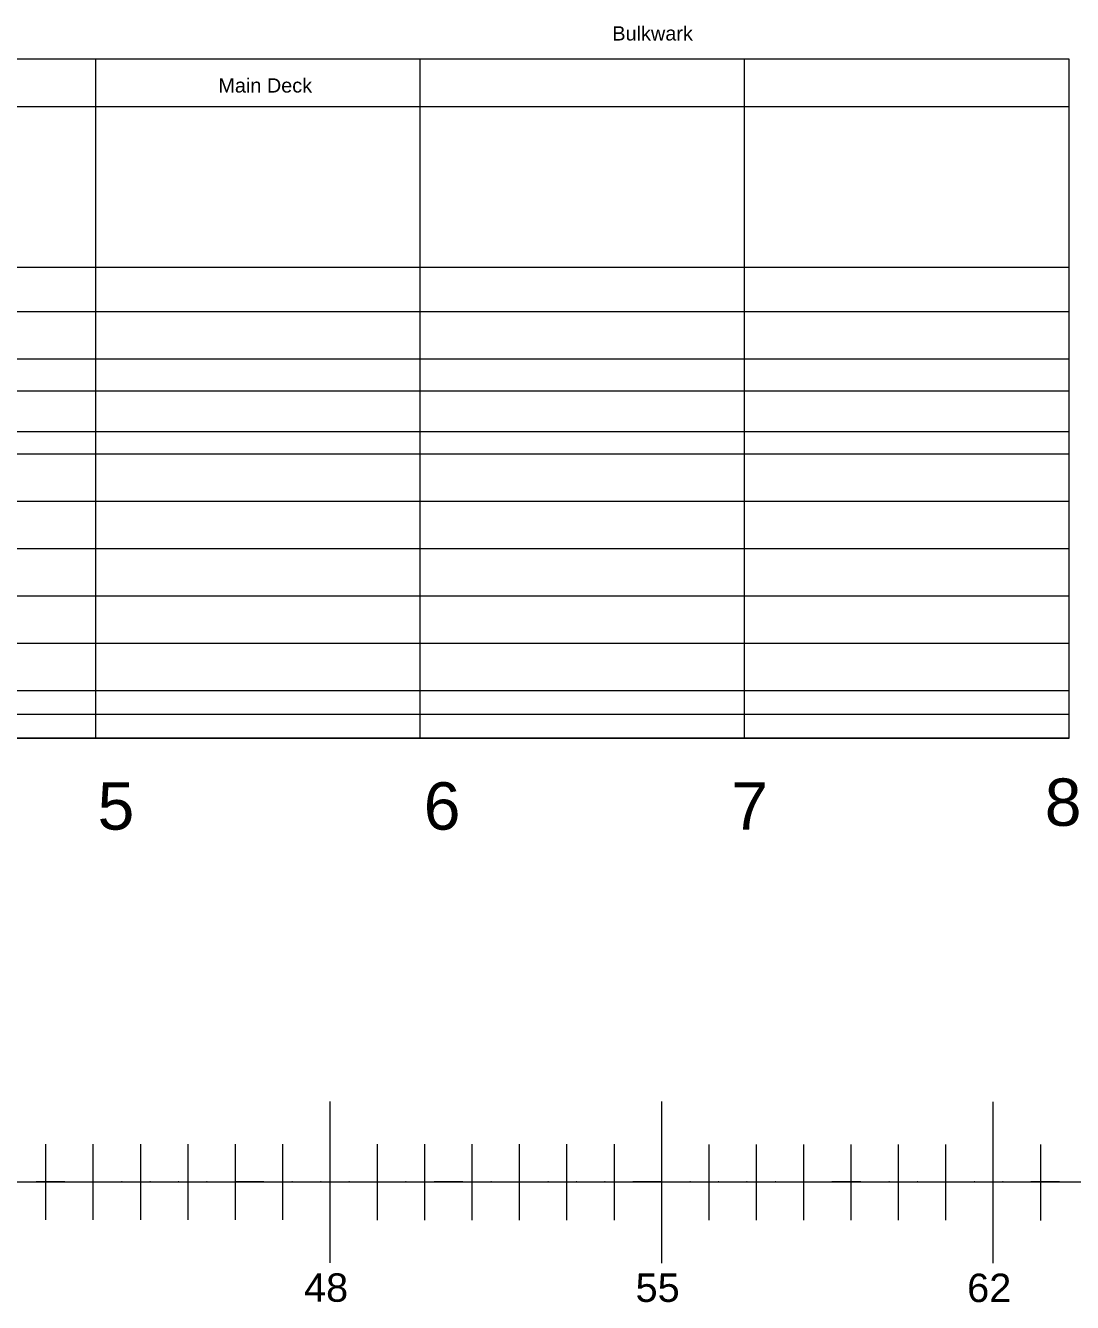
# Model space of a CAD drawing. Header units: inches. Extents: x 2352 to 5451, y 15 to 423.
# Drawn here: x 5308.1 to 5330.2, y 60.13 to 87.09 of the extents above; entities that cross this region are included whole.
import ezdxf

# ---------------------------------------------------------------- set-up
doc = ezdxf.new("R2010")
doc.units = ezdxf.units.IN
doc.header["$MEASUREMENT"] = 0
doc.layers.add('St-1', color=7, linetype='Continuous')
doc.styles.get("Standard").update_dxf_attribs({"font": 'arial.ttf'})

msp = doc.modelspace()

# ---------------------------------------------------------------- linework, layer by layer
at = {"lineweight": 5}
for p, q in [((5330.13076, 86.38191), (5303.35223, 86.38191)), ((5309.58076, 72.04191), (5309.58076, 86.38191)), ((5316.43076, 72.04191), (5316.43076, 86.38191)), ((5323.28076, 72.04191), (5323.28076, 86.38191)), ((5330.13076, 85.38191), (5330.13076, 86.38191)), ((5269.85076, 85.38191), (5330.13076, 85.38191)), ((5330.13076, 72.04191), (5330.13076, 85.38191)), ((5269.85076, 81.98891), (5330.13076, 81.98891)), ((5330.13076, 81.04191), (5269.85076, 81.04191)), ((5330.13076, 80.04191), (5269.85076, 80.04191)), ((5330.13076, 79.36651), (5269.85076, 79.36651)), ((5330.13076, 78.50751), (5269.85076, 78.50751)), ((5330.13076, 78.04191), (5269.85076, 78.04191)), ((5330.13076, 77.04191), (5269.85076, 77.04191)), ((5330.13076, 76.04191), (5269.85076, 76.04191)), ((5330.13076, 75.04191), (5269.85076, 75.04191)), ((5330.13076, 74.04191), (5269.85076, 74.04191)), ((5330.13076, 73.04191), (5269.85076, 73.04191)), ((5330.13076, 72.54191), (5269.85076, 72.54191)), ((5330.13076, 72.04191), (5275.33076, 72.04191)), ((5275.33076, 72.04191), (5330.13076, 72.04191))]:
    msp.add_line(p, q, dxfattribs=at)
at = {"color": 18, "lineweight": 5, "true_color": 0x000000}
for p, q in [((5275.33076, 62.67798), (5412.33076, 62.67798)), ((5308.93076, 62.67798), (5308.33076, 62.67798)), ((5308.93076, 62.67798), (5313.13076, 62.67798)), ((5308.93076, 62.67798), (5313.13076, 62.67798)), ((5313.13076, 62.67798), (5312.53076, 62.67798)), ((5313.13076, 62.67798), (5317.33076, 62.67798)), ((5313.13076, 62.67798), (5317.33076, 62.67798)), ((5317.33076, 62.67798), (5316.73076, 62.67798)), ((5317.33076, 62.67798), (5321.53076, 62.67798)), ((5317.33076, 62.67798), (5321.53076, 62.67798)), ((5321.53076, 62.67798), (5320.93076, 62.67798)), ((5321.53076, 62.67798), (5325.73076, 62.67798)), ((5321.53076, 62.67798), (5325.73076, 62.67798)), ((5325.73076, 62.67798), (5325.13076, 62.67798)), ((5325.73076, 62.67798), (5329.93076, 62.67798)), ((5325.73076, 62.67798), (5329.93076, 62.67798)), ((5329.93076, 62.67798), (5329.33076, 62.67798)), ((5329.93076, 62.67798), (5334.13076, 62.67798)), ((5329.93076, 62.67798), (5334.13076, 62.67798))]:
    msp.add_line(p, q, dxfattribs=at)
at = {"lineweight": 5}
for p in [(5309.58076, 72.04191), (5313.14276, 72.04191), (5316.43076, 72.04191), (5320.12976, 72.04191), (5323.28076, 72.04191)]:
    msp.add_point(p, dxfattribs=at)
at = {"color": 18, "lineweight": 5, "true_color": 0x000000}
for p in [(5308.33076, 62.67798), (5309.53076, 62.67798), (5310.13076, 62.67798), (5310.73076, 62.67798), (5311.33076, 62.67798), (5311.93076, 62.67798), (5312.53076, 62.67798), (5313.73076, 62.67798), (5314.33076, 62.67798), (5314.93076, 62.67798), (5315.53076, 62.67798), (5316.13076, 62.67798), (5316.73076, 62.67798), (5317.93076, 62.67798), (5318.53076, 62.67798), (5319.13076, 62.67798), (5319.73076, 62.67798), (5320.33076, 62.67798), (5320.93076, 62.67798), (5322.13076, 62.67798), (5322.73076, 62.67798), (5323.33076, 62.67798), (5323.93076, 62.67798), (5324.53076, 62.67798), (5325.13076, 62.67798), (5326.33076, 62.67798), (5326.93076, 62.67798), (5327.53076, 62.67798), (5328.13076, 62.67798), (5328.73076, 62.67798), (5329.33076, 62.67798)]:
    msp.add_point(p, dxfattribs=at)
at = {"layer": 'St-1', "lineweight": 5}
for p, q in [((5314.53076, 60.96913), (5314.53076, 64.37503)), ((5314.53076, 60.96618), (5314.53076, 64.37208)), ((5321.53076, 60.96618), (5321.53076, 64.37208)), ((5321.53076, 60.96322), (5321.53076, 64.36913)), ((5328.53076, 60.96322), (5328.53076, 64.36913)), ((5328.53076, 60.96027), (5328.53076, 64.36618)), ((5308.53076, 61.87208), (5308.53076, 63.47208)), ((5309.53076, 61.87208), (5309.53076, 63.47208)), ((5310.53076, 61.87208), (5310.53076, 63.47208)), ((5311.53076, 61.87208), (5311.53076, 63.47208)), ((5312.53076, 61.87208), (5312.53076, 63.47208)), ((5313.53076, 61.87208), (5313.53076, 63.47208)), ((5315.53076, 61.86913), (5315.53076, 63.46913)), ((5316.53076, 61.86913), (5316.53076, 63.46913)), ((5317.53076, 61.86913), (5317.53076, 63.46913)), ((5318.53076, 61.86913), (5318.53076, 63.46913)), ((5319.53076, 61.86913), (5319.53076, 63.46913)), ((5320.53076, 61.86913), (5320.53076, 63.46913)), ((5322.53076, 61.86618), (5322.53076, 63.46618)), ((5323.53076, 61.86618), (5323.53076, 63.46618)), ((5324.53076, 61.86618), (5324.53076, 63.46618)), ((5325.53076, 61.86618), (5325.53076, 63.46618)), ((5326.53076, 61.86618), (5326.53076, 63.46618)), ((5327.53076, 61.86618), (5327.53076, 63.46618)), ((5329.53076, 61.86322), (5329.53076, 63.46322))]:
    msp.add_line(p, q, dxfattribs=at)

# ---------------------------------------------------------------- texts
at = {"lineweight": 5}
for s, height, p in [('Bulkwark', 0.3, (5320.48799, 86.77248)), ('Main Deck', 0.3, (5312.17044, 85.67373)), ('8', 1, (5329.61649, 70.19311)), ('5', 1, (5309.62038, 70.11255)), ('6', 1, (5316.50576, 70.11255)), ('7', 1, (5322.99928, 70.11255))]:
    msp.add_text(s, height=height, dxfattribs=at).set_placement(p)
at = {"color": 18, "lineweight": 5, "true_color": 0x000000}
for s, p in [('48', (5313.9784, 60.1452)), ('55', (5320.9784, 60.14224)), ('62', (5327.9784, 60.13929))]:
    msp.add_text(s, height=0.6, dxfattribs=at).set_placement(p)

doc.saveas('drawing.dxf')
